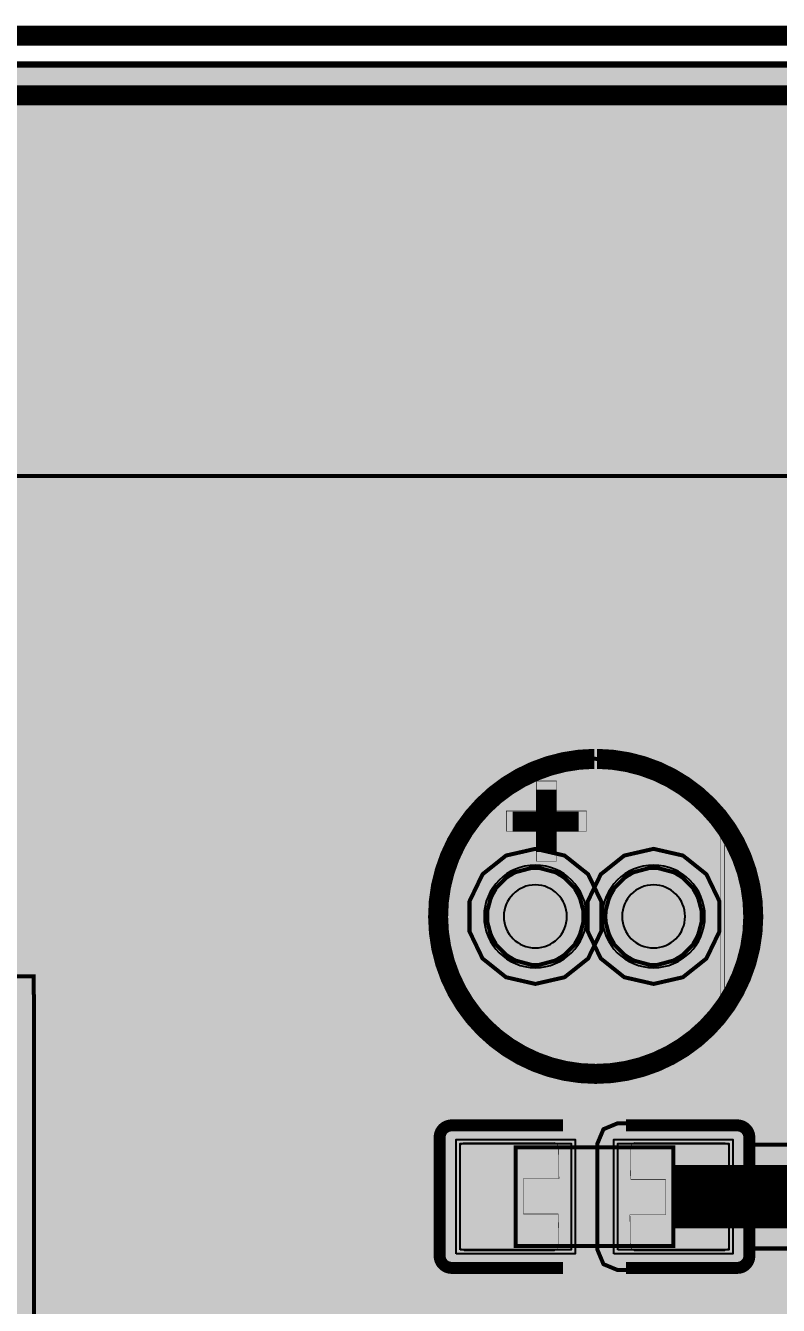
# Model space of a CAD drawing. Header units: millimetres. Extents: x -3.1 to 95.1, y -65.1 to 6.9.
# Drawn here: x 66.7 to 76.25, y -16.11 to 0.13 of the extents above; entities that cross this region are included whole.
import ezdxf

# ---------------------------------------------------------------- set-up
doc = ezdxf.new("R2010")
doc.units = ezdxf.units.MM
doc.header["$MEASUREMENT"] = 0
for name, color, linetype, true_color in [('Board-Outline-Layer', 7, 'Continuous', 0xff00ff), ('Bottom-Layer', 7, 'Continuous', 0x0000ff), ('Bottom-Paste-Mask-Layer', 7, 'Continuous', 0x800000), ('Bottom-Solder-Mask-Layer', 7, 'Continuous', 0xaa00ff), ('Component-Shape-Layer', 7, 'Continuous', 0x00cccc), ('Document-Layer', 7, 'Continuous', 0x6464ff), ('Hole-Layer', 7, 'Continuous', 0x222222), ('Inner2', 7, 'Continuous', 0x008000), ('Multi-Layer', 7, 'Continuous', 0xc0c0c0), ('Top-Layer', 7, 'Continuous', 0xff0000), ('Top-Paste-Mask-Layer', 7, 'Continuous', 0x808080), ('Top-Silkscreen-Layer', 7, 'Continuous', 0xffcc00), ('Top-Solder-Mask-Layer', 7, 'Continuous', 0x800080)]:
    doc.layers.add(name, color=color, linetype=linetype, true_color=true_color)

msp = doc.modelspace()

# ---------------------------------------------------------------- hatches: boundary and pattern name
at = {"layer": 'Bottom-Layer'}
for points in [[(0.836, -26.879), (0.838, -26.021), (1.032, -26.269), (1.332, -26.362), (2.132, -26.362), (2.395, -26.291), (2.589, -26.098), (2.659, -25.834), (2.589, -25.57), (2.395, -25.377), (2.132, -25.306), (1.332, -25.306), (1.032, -25.399), (0.839, -25.645), (0.888, -0.657), (1.11, -0.501), (1.353, -0.381), (93.599, -0.381), (94.615, -1.397), (94.488, -63.754), (93.726, -64.516), (1.27, -64.516), (0.762, -64.008), (0.775, -57.407), (6.35, -57.407), (6.353, -57.404), (6.353, -39.624), (6.35, -39.621), (0.811, -39.621), (0.818, -35.758), (0.922, -35.967), (1.104, -36.111), (1.332, -36.162), (2.132, -36.162), (2.395, -36.091), (2.589, -35.898), (2.659, -35.634), (2.589, -35.37), (2.395, -35.177), (2.132, -35.106), (1.332, -35.106), (1.105, -35.157), (0.922, -35.3), (0.819, -35.508), (0.821, -34.589), (1.959, -34.589), (2.14, -34.514), (2.215, -34.332), (2.215, -34.082), (2.26, -34.053), (2.301, -34.018), (3.243, -33.076), (3.517, -33.036), (3.739, -32.873), (3.857, -32.624), (3.844, -32.348), (3.703, -32.111), (3.466, -31.97), (3.19, -31.957), (2.941, -32.075), (2.778, -32.298), (2.738, -32.571), (2.199, -33.11), (2.105, -32.989), (1.959, -32.943), (0.824, -32.943), (0.825, -32.589), (1.959, -32.589), (2.14, -32.514), (2.215, -32.332), (2.215, -31.2), (2.14, -31.018), (1.959, -30.943), (0.828, -30.943), (0.829, -30.525), (1.959, -30.525), (2.095, -30.486), (2.189, -30.38), (3.246, -31.437), (3.286, -31.711), (3.449, -31.933), (3.698, -32.051), (3.974, -32.038), (4.211, -31.897), (4.352, -31.66), (4.365, -31.384), (4.247, -31.135), (4.025, -30.972), (3.751, -30.933), (2.268, -29.45), (2.243, -29.426), (2.215, -29.406), (2.215, -29.136), (2.14, -28.954), (1.959, -28.879), (0.832, -28.879), (0.833, -28.525), (1.959, -28.525), (2.14, -28.45), (2.215, -28.268), (2.215, -27.136), (2.14, -26.954), (1.959, -26.879)], [(73.164, -12.033), (73.535, -11.948), (73.834, -11.71), (73.999, -11.367), (73.999, -10.985), (73.834, -10.642), (73.535, -10.404), (73.164, -10.319), (72.792, -10.404), (72.494, -10.642), (72.329, -10.985), (72.329, -11.367), (72.494, -11.71), (72.792, -11.948)], [(74.664, -11.804), (74.978, -11.72), (75.208, -11.49), (75.292, -11.176), (75.208, -10.862), (74.978, -10.632), (74.664, -10.548), (74.35, -10.632), (74.12, -10.862), (74.036, -11.176), (74.12, -11.49), (74.35, -11.72)], [(72.564, -11.176, 1), (73.764, -11.176, 1)], [(74.064, -11.176, 1), (75.264, -11.176, 1)]]:
    msp.add_hatch(color=256, dxfattribs=at).paths.add_polyline_path(points)
at = {"layer": 'Bottom-Paste-Mask-Layer'}
for points in [[(72.564, -11.176, 1), (73.764, -11.176, 1)], [(74.064, -11.176, 1), (75.264, -11.176, 1)]]:
    msp.add_hatch(color=256, dxfattribs=at).paths.add_polyline_path(points)
at = {"layer": 'Bottom-Solder-Mask-Layer'}
for points in [[(72.513, -11.176, 1), (73.815, -11.176, 1)], [(74.013, -11.176, 1), (75.315, -11.176, 1)]]:
    msp.add_hatch(color=256, dxfattribs=at).paths.add_polyline_path(points)
at = {"layer": 'Document-Layer'}
for points in [[(73.177, -10.474), (73.177, -10.093), (73.177, -9.458), (73.431, -9.458), (73.431, -10.474)], [(73.177, -10.474), (73.177, -10.093), (73.177, -9.458), (73.431, -9.458), (73.431, -10.474)], [(72.796, -9.839), (73.177, -9.839), (73.812, -9.839), (73.812, -10.093), (72.796, -10.093)], [(72.796, -9.839), (73.177, -9.839), (73.812, -9.839), (73.812, -10.093), (72.796, -10.093)], [(75.565, -10.16), (75.847, -10.582), (75.946, -11.08), (75.946, -11.303), (75.946, -11.399), (75.847, -11.897), (75.565, -12.319)], [(75.565, -10.16), (75.847, -10.582), (75.946, -11.08), (75.946, -11.303), (75.946, -11.399), (75.847, -11.897), (75.565, -12.319)]]:
    msp.add_hatch(color=256, dxfattribs=at).paths.add_polyline_path(points)
at = {"layer": 'Hole-Layer'}
for points in [[(72.764, -11.176, 1), (73.564, -11.176, 1)], [(74.264, -11.176, 1), (75.064, -11.176, 1)]]:
    msp.add_hatch(color=256, dxfattribs=at).paths.add_polyline_path(points)
at = {"layer": 'Inner2'}
for points in [[(0.787, -39.621), (0.814, -25.941), (0.914, -26.158), (1.099, -26.308), (1.332, -26.362), (2.132, -26.362), (2.395, -26.291), (2.589, -26.098), (2.659, -25.834), (2.589, -25.57), (2.395, -25.377), (2.132, -25.306), (1.332, -25.306), (1.1, -25.36), (0.915, -25.51), (0.815, -25.726), (0.865, -0.677), (1.131, -0.488), (1.428, -0.353), (93.572, -0.353), (93.575, -0.354), (93.577, -0.355), (94.591, -1.369), (94.465, -63.726), (93.703, -64.488), (1.247, -64.488), (0.739, -63.98), (0.752, -57.407), (6.35, -57.407), (6.353, -57.404), (6.353, -39.624), (6.35, -39.621)], [(73.164, -12.033), (73.535, -11.948), (73.834, -11.71), (73.999, -11.367), (73.999, -10.985), (73.834, -10.642), (73.535, -10.404), (73.164, -10.319), (72.792, -10.404), (72.494, -10.642), (72.329, -10.985), (72.329, -11.367), (72.494, -11.71), (72.792, -11.948)], [(74.664, -11.804), (74.978, -11.72), (75.208, -11.49), (75.292, -11.176), (75.208, -10.862), (74.978, -10.632), (74.664, -10.548), (74.35, -10.632), (74.12, -10.862), (74.036, -11.176), (74.12, -11.49), (74.35, -11.72)]]:
    msp.add_hatch(color=256, dxfattribs=at).paths.add_polyline_path(points)
at = {"layer": 'Multi-Layer'}
for points in [[(72.564, -11.176, 1), (73.764, -11.176, 1)], [(72.564, -11.176, 1), (73.764, -11.176, 1)], [(72.564, -11.176, 1), (73.764, -11.176, 1)], [(74.064, -11.176, 1), (75.264, -11.176, 1)], [(74.064, -11.176, 1), (75.264, -11.176, 1)], [(74.064, -11.176, 1), (75.264, -11.176, 1)]]:
    msp.add_hatch(color=256, dxfattribs=at).paths.add_polyline_path(points)
at = {"layer": 'Top-Layer'}
for points in [[(15.685, -19.568), (14.478, -19.568), (14.478, -6.096), (14.986, -5.588), (43.778, -5.588), (43.588, -5.845), (43.541, -6.161), (43.649, -6.462), (43.886, -6.676), (44.196, -6.754), (44.538, -6.754), (44.538, -7.252), (44.613, -7.433), (44.794, -7.508), (46.394, -7.508), (46.576, -7.433), (46.651, -7.252), (46.651, -5.588), (49.544, -5.588), (49.569, -5.93), (49.734, -6.23), (50.008, -6.435), (50.343, -6.508), (50.678, -6.435), (50.952, -6.23), (51.117, -5.93), (51.141, -5.588), (57.545, -5.588), (57.57, -5.93), (57.735, -6.23), (58.009, -6.435), (58.344, -6.508), (58.679, -6.435), (58.953, -6.23), (59.118, -5.93), (59.142, -5.588), (60.138, -5.588), (60.138, -7.252), (60.213, -7.433), (60.394, -7.508), (61.994, -7.508), (62.176, -7.433), (62.251, -7.252), (62.251, -6.754), (62.738, -6.754), (63.048, -6.676), (63.285, -6.462), (63.393, -6.161), (63.346, -5.845), (63.156, -5.588), (89.662, -5.588), (89.662, -29.972), (89.408, -30.226), (67.056, -30.226), (66.864, -30.034), (71.96, -24.937), (72.825, -24.937), (73.006, -24.862), (73.081, -24.68), (73.081, -23.548), (73.006, -23.366), (72.825, -23.291), (71.448, -23.291), (71.266, -23.366), (71.191, -23.548), (71.191, -24.412), (66.805, -28.799), (66.805, -12.192), (66.804, -12.174), (66.802, -12.156), (66.802, -11.938), (66.584, -11.938), (66.566, -11.936), (66.548, -11.935), (55.763, -11.935), (52.902, -9.074), (52.753, -8.975), (52.578, -8.94), (50.88, -8.94), (50.592, -8.833), (50.29, -8.893), (50.063, -9.102), (49.98, -9.398), (50.063, -9.694), (50.29, -9.903), (50.592, -9.963), (50.88, -9.856), (52.389, -9.856), (53.564, -11.031), (53.456, -10.987), (53.34, -10.972), (49.61, -10.972), (49.321, -10.865), (49.019, -10.925), (48.793, -11.134), (48.71, -11.431), (48.794, -11.727), (49.02, -11.935), (40.64, -11.935), (40.622, -11.936), (40.604, -11.938), (40.132, -11.938), (40.383, -12.189), (40.383, -26.673), (40.135, -26.921), (29.98, -26.921), (29.966, -26.397), (29.859, -26.027), (29.583, -25.758), (29.21, -25.66), (23.173, -25.66), (17.553, -20.039), (17.5, -19.991), (17.444, -19.948), (19.109, -18.283), (27.705, -18.283), (27.785, -18.362), (27.785, -19.307), (27.86, -19.488), (28.041, -19.564), (30.506, -19.564), (30.687, -19.488), (30.763, -19.307), (30.763, -19.247), (31.566, -19.25), (31.566, -19.471), (31.642, -19.652), (31.823, -19.727), (33.233, -19.727), (33.414, -19.652), (33.49, -19.471), (33.49, -18.121), (33.414, -17.939), (33.233, -17.864), (31.823, -17.864), (31.642, -17.939), (31.566, -18.121), (31.566, -18.335), (30.763, -18.332), (30.763, -18.257), (30.687, -18.076), (30.506, -18.001), (29.561, -18.001), (28.554, -16.992), (28.309, -16.827), (28.019, -16.769), (18.796, -16.769), (18.507, -16.827), (18.261, -16.991)], [(74.664, -12.033), (75.036, -11.948), (75.334, -11.71), (75.499, -11.367), (75.499, -10.985), (75.334, -10.642), (75.036, -10.404), (74.664, -10.319), (74.292, -10.404), (73.994, -10.642), (73.829, -10.985), (73.829, -11.367), (73.994, -11.71), (74.292, -11.948)], [(73.164, -11.804), (73.478, -11.72), (73.708, -11.49), (73.792, -11.176), (73.708, -10.862), (73.478, -10.632), (73.164, -10.548), (72.85, -10.632), (72.62, -10.862), (72.536, -11.176), (72.62, -11.49), (72.85, -11.72)], [(72.564, -11.176, 1), (73.764, -11.176, 1)], [(74.064, -11.176, 1), (75.264, -11.176, 1)], [(76.708, -15.39), (77.037, -15.302), (77.278, -15.061), (77.366, -14.732), (77.278, -14.403), (77.037, -14.162), (76.708, -14.074), (75.876, -14.074), (75.876, -14.057), (75.8, -13.876), (75.619, -13.801), (74.209, -13.801), (74.028, -13.876), (73.952, -14.057), (73.952, -15.407), (74.028, -15.589), (74.209, -15.664), (75.619, -15.664), (75.8, -15.589), (75.876, -15.407), (75.876, -15.39)], [(72.209, -15.407), (72.209, -14.057), (73.619, -14.057), (73.619, -15.407)], [(74.209, -15.407), (74.209, -14.057), (75.619, -14.057), (75.619, -15.407)]]:
    msp.add_hatch(color=256, dxfattribs=at).paths.add_polyline_path(points)
at = {"layer": 'Top-Paste-Mask-Layer'}
for points in [[(72.564, -11.176, 1), (73.764, -11.176, 1)], [(74.064, -11.176, 1), (75.264, -11.176, 1)], [(72.209, -15.372), (72.209, -14.092), (72.259, -14.042), (73.409, -14.042), (73.459, -14.092), (73.464, -14.502), (73.014, -14.502), (73.014, -14.952), (73.454, -14.952), (73.459, -15.372), (73.409, -15.422), (72.259, -15.422)], [(72.209, -15.372), (72.209, -14.092), (72.259, -14.042), (73.409, -14.042), (73.459, -14.092), (73.464, -14.502), (73.014, -14.502), (73.014, -14.952), (73.454, -14.952), (73.459, -15.372), (73.409, -15.422), (72.259, -15.422)], [(75.619, -14.092), (75.619, -15.372), (75.569, -15.422), (74.419, -15.422), (74.369, -15.372), (74.364, -14.962), (74.814, -14.962), (74.814, -14.512), (74.374, -14.512), (74.369, -14.092), (74.419, -14.042), (75.569, -14.042)], [(75.619, -14.092), (75.619, -15.372), (75.569, -15.422), (74.419, -15.422), (74.369, -15.372), (74.364, -14.962), (74.814, -14.962), (74.814, -14.512), (74.374, -14.512), (74.369, -14.092), (74.419, -14.042), (75.569, -14.042)]]:
    msp.add_hatch(color=256, dxfattribs=at).paths.add_polyline_path(points)
at = {"layer": 'Top-Silkscreen-Layer'}
msp.add_hatch(color=256, dxfattribs=at).paths.add_polyline_path([(75.514, -12.376), (75.803, -11.939), (75.954, -11.438), (75.954, -10.914), (75.803, -10.413), (75.514, -9.976)])
msp.add_hatch(color=256, dxfattribs=at).paths.add_polyline_path([(75.514, -12.376), (75.803, -11.939), (75.954, -11.438), (75.954, -10.914), (75.803, -10.413), (75.514, -9.976)])
at = {"layer": 'Top-Solder-Mask-Layer'}
for points in [[(72.513, -11.176, 1), (73.815, -11.176, 1)], [(74.013, -11.176, 1), (75.315, -11.176, 1)], [(72.158, -15.458), (72.158, -14.006), (73.67, -14.006), (73.67, -15.458)], [(74.158, -15.458), (74.158, -14.006), (75.67, -14.006), (75.67, -15.458)]]:
    msp.add_hatch(color=256, dxfattribs=at).paths.add_polyline_path(points)

# ---------------------------------------------------------------- linework, layer by layer
at = {"layer": 'Board-Outline-Layer', "const_width": 0.254}
msp.add_lwpolyline([(2, 0), (93, 0)], dxfattribs=at)
at = {"layer": 'Bottom-Layer'}
for points, const_width in [([(0.889, -0.381), (0.762, -64.008), (1.27, -64.516), (93.726, -64.516), (94.488, -63.754), (94.615, -1.397), (93.599, -0.381)], 0.00508), ([(73.164, -12.033), (73.535, -11.948), (73.834, -11.71), (73.999, -11.367), (73.999, -10.985), (73.834, -10.642), (73.535, -10.404), (73.164, -10.319), (72.792, -10.404), (72.494, -10.642), (72.329, -10.985), (72.329, -11.367), (72.494, -11.71), (72.792, -11.948)], 0.0508), ([(74.664, -11.804), (74.978, -11.72), (75.208, -11.49), (75.292, -11.176), (75.208, -10.862), (74.978, -10.632), (74.664, -10.548), (74.35, -10.632), (74.12, -10.862), (74.036, -11.176), (74.12, -11.49), (74.35, -11.72)], 0.0508)]:
    msp.add_lwpolyline(points, close=True, dxfattribs=dict(at, const_width=const_width))
at = {"layer": 'Bottom-Layer', "const_width": 0.0508}
for points in [[(1.353, -0.381), (93.599, -0.381), (94.615, -1.397), (94.488, -63.754), (93.726, -64.516), (1.27, -64.516)], [(74.664, -10.579), (74.664, -10.548)], [(75.261, -11.176), (75.292, -11.176)], [(74.664, -11.773), (74.664, -11.804)]]:
    msp.add_lwpolyline(points, dxfattribs=at)
at = {"layer": 'Bottom-Layer'}
for points in [[(72.564, -11.176, 1), (73.764, -11.176), (73.764, -11.176, 1), (72.564, -11.176)], [(74.064, -11.176, 1), (75.264, -11.176), (75.264, -11.176, 1), (74.064, -11.176)]]:
    msp.add_lwpolyline(points, format="xyb", dxfattribs=at)
at = {"layer": 'Bottom-Paste-Mask-Layer'}
for points in [[(72.564, -11.176, 1), (73.764, -11.176), (73.764, -11.176, 1), (72.564, -11.176)], [(74.064, -11.176, 1), (75.264, -11.176), (75.264, -11.176, 1), (74.064, -11.176)]]:
    msp.add_lwpolyline(points, format="xyb", dxfattribs=at)
at = {"layer": 'Bottom-Solder-Mask-Layer'}
for points in [[(72.513, -11.176, 1), (73.815, -11.176, 1)], [(74.013, -11.176, 1), (75.315, -11.176, 1)]]:
    msp.add_lwpolyline(points, format="xyb", close=True, dxfattribs=at)
at = {"layer": 'Component-Shape-Layer', "const_width": 0.0508}
msp.add_lwpolyline([(75.914, -11.176, -0.414), (73.914, -13.176, -0.414), (71.914, -11.176, -0.414), (73.914, -9.176, -0.414)], format="xyb", close=True, dxfattribs=at)
msp.add_lwpolyline([(75.914, -11.176, -0.414), (73.914, -13.176, -0.414), (71.914, -11.176, -0.414), (73.914, -9.176, -0.414)], format="xyb", close=True, dxfattribs=at)
msp.add_lwpolyline([(72.914, -15.357), (72.914, -14.107), (74.914, -14.107), (74.914, -15.357)], close=True, dxfattribs=at)
msp.add_lwpolyline([(72.914, -15.357), (72.914, -14.107), (74.914, -14.107), (74.914, -15.357)], close=True, dxfattribs=at)
at = {"layer": 'Document-Layer', "const_width": 0.00508}
for points in [[(73.177, -10.474), (73.177, -10.093), (73.177, -9.458), (73.431, -9.458), (73.431, -10.474)], [(73.177, -10.474), (73.177, -10.093), (73.177, -9.458), (73.431, -9.458), (73.431, -10.474)], [(72.796, -9.839), (73.177, -9.839), (73.812, -9.839), (73.812, -10.093), (72.796, -10.093)], [(72.796, -9.839), (73.177, -9.839), (73.812, -9.839), (73.812, -10.093), (72.796, -10.093)], [(75.565, -10.16), (75.847, -10.582), (75.946, -11.08), (75.946, -11.303), (75.946, -11.399), (75.847, -11.897), (75.565, -12.319)], [(75.565, -10.16), (75.847, -10.582), (75.946, -11.08), (75.946, -11.303), (75.946, -11.399), (75.847, -11.897), (75.565, -12.319)]]:
    msp.add_lwpolyline(points, close=True, dxfattribs=at)
at = {"layer": 'Hole-Layer'}
for points in [[(72.764, -11.176, 1), (73.564, -11.176), (73.564, -11.176, 1), (72.764, -11.176)], [(74.264, -11.176, 1), (75.064, -11.176), (75.064, -11.176, 1), (74.264, -11.176)]]:
    msp.add_lwpolyline(points, format="xyb", dxfattribs=at)
at = {"layer": 'Inner2'}
for points, const_width in [([(0.866, -0.353), (0.739, -63.98), (1.247, -64.488), (93.703, -64.488), (94.465, -63.726), (94.591, -1.369), (93.575, -0.353)], 0.00508), ([(73.164, -12.033), (73.535, -11.948), (73.834, -11.71), (73.999, -11.367), (73.999, -10.985), (73.834, -10.642), (73.535, -10.404), (73.164, -10.319), (72.792, -10.404), (72.494, -10.642), (72.329, -10.985), (72.329, -11.367), (72.494, -11.71), (72.792, -11.948)], 0.0508), ([(74.664, -11.804), (74.978, -11.72), (75.208, -11.49), (75.292, -11.176), (75.208, -10.862), (74.978, -10.632), (74.664, -10.548), (74.35, -10.632), (74.12, -10.862), (74.036, -11.176), (74.12, -11.49), (74.35, -11.72)], 0.0508)]:
    msp.add_lwpolyline(points, close=True, dxfattribs=dict(at, const_width=const_width))
at = {"layer": 'Inner2', "const_width": 0.0508}
for points in [[(1.428, -0.353), (93.572, -0.353), (93.575, -0.354), (93.577, -0.355), (94.591, -1.369), (94.465, -63.726), (93.703, -64.488), (1.247, -64.488)], [(74.664, -10.579), (74.664, -10.548)], [(75.261, -11.176), (75.292, -11.176)], [(74.664, -11.773), (74.664, -11.804)]]:
    msp.add_lwpolyline(points, dxfattribs=at)
at = {"layer": 'Multi-Layer'}
for points in [[(72.564, -11.176, 1), (73.764, -11.176), (73.764, -11.176, 1), (72.564, -11.176)], [(72.564, -11.176, 1), (73.764, -11.176), (73.764, -11.176, 1), (72.564, -11.176)], [(72.564, -11.176, 1), (73.764, -11.176), (73.764, -11.176, 1), (72.564, -11.176)], [(74.064, -11.176, 1), (75.264, -11.176), (75.264, -11.176, 1), (74.064, -11.176)], [(74.064, -11.176, 1), (75.264, -11.176), (75.264, -11.176, 1), (74.064, -11.176)], [(74.064, -11.176, 1), (75.264, -11.176), (75.264, -11.176, 1), (74.064, -11.176)]]:
    msp.add_lwpolyline(points, format="xyb", dxfattribs=at)
at = {"layer": 'Top-Layer'}
for points, const_width in [([(89.662, -29.972), (89.408, -30.226), (67.056, -30.226), (66.802, -29.972), (66.802, -29.464), (66.802, -11.938), (40.132, -11.938), (40.386, -12.192), (40.386, -26.67), (40.132, -26.924), (39.878, -26.924), (14.732, -26.924), (14.478, -26.67), (14.478, -6.096), (14.986, -5.588), (89.662, -5.588)], 0.00508), ([(74.664, -12.033), (75.036, -11.948), (75.334, -11.71), (75.499, -11.367), (75.499, -10.985), (75.334, -10.642), (75.036, -10.404), (74.664, -10.319), (74.292, -10.404), (73.994, -10.642), (73.829, -10.985), (73.829, -11.367), (73.994, -11.71), (74.292, -11.948)], 0.0508), ([(73.164, -11.804), (73.478, -11.72), (73.708, -11.49), (73.792, -11.176), (73.708, -10.862), (73.478, -10.632), (73.164, -10.548), (72.85, -10.632), (72.62, -10.862), (72.536, -11.176), (72.62, -11.49), (72.85, -11.72)], 0.0508), ([(76.708, -15.39), (77.037, -15.302), (77.278, -15.061), (77.366, -14.732), (77.278, -14.403), (77.037, -14.162), (76.708, -14.074), (75.876, -14.074), (75.876, -14.057), (75.8, -13.876), (75.619, -13.801), (74.209, -13.801), (74.028, -13.876), (73.952, -14.057), (73.952, -15.407), (74.028, -15.589), (74.209, -15.664), (75.619, -15.664), (75.8, -15.589), (75.876, -15.407), (75.876, -15.39)], 0.0508)]:
    msp.add_lwpolyline(points, close=True, dxfattribs=dict(at, const_width=const_width))
for points, const_width in [([(63.156, -5.588), (89.662, -5.588), (89.662, -29.972), (89.408, -30.226), (67.056, -30.226), (66.864, -30.034), (71.96, -24.937), (72.825, -24.937), (73.006, -24.862), (73.081, -24.68), (73.081, -23.548), (73.006, -23.366), (72.825, -23.291), (71.448, -23.291), (71.266, -23.366), (71.191, -23.548), (71.191, -24.412), (66.805, -28.799), (66.805, -12.192), (66.804, -12.174), (66.802, -12.156), (66.802, -11.938), (66.584, -11.938)], 0.0508), ([(73.164, -10.579), (73.164, -10.548)], 0.0508), ([(72.566, -11.176), (72.536, -11.176)], 0.0508), ([(73.164, -11.773), (73.164, -11.804)], 0.0508), ([(74.914, -14.732), (76.708, -14.732)], 0.803)]:
    msp.add_lwpolyline(points, dxfattribs=dict(at, const_width=const_width))
for points in [[(72.564, -11.176, 1), (73.764, -11.176), (73.764, -11.176, 1), (72.564, -11.176)], [(74.064, -11.176, 1), (75.264, -11.176), (75.264, -11.176, 1), (74.064, -11.176)]]:
    msp.add_lwpolyline(points, format="xyb", dxfattribs=at)
for points in [[(72.209, -15.407), (72.209, -14.057), (73.619, -14.057), (73.619, -15.407)], [(74.209, -15.407), (74.209, -14.057), (75.619, -14.057), (75.619, -15.407)]]:
    msp.add_lwpolyline(points, close=True, dxfattribs=at)
at = {"layer": 'Top-Paste-Mask-Layer'}
for points in [[(72.564, -11.176, 1), (73.764, -11.176), (73.764, -11.176, 1), (72.564, -11.176)], [(74.064, -11.176, 1), (75.264, -11.176), (75.264, -11.176, 1), (74.064, -11.176)]]:
    msp.add_lwpolyline(points, format="xyb", dxfattribs=at)
at = {"layer": 'Top-Paste-Mask-Layer', "const_width": 0.00508}
for points in [[(72.209, -15.372), (72.209, -14.092), (72.259, -14.042), (73.409, -14.042), (73.459, -14.092), (73.464, -14.502), (73.014, -14.502), (73.014, -14.952), (73.454, -14.952), (73.459, -15.372), (73.409, -15.422), (72.259, -15.422)], [(72.209, -15.372), (72.209, -14.092), (72.259, -14.042), (73.409, -14.042), (73.459, -14.092), (73.464, -14.502), (73.014, -14.502), (73.014, -14.952), (73.454, -14.952), (73.459, -15.372), (73.409, -15.422), (72.259, -15.422)], [(75.619, -14.092), (75.619, -15.372), (75.569, -15.422), (74.419, -15.422), (74.369, -15.372), (74.364, -14.962), (74.814, -14.962), (74.814, -14.512), (74.374, -14.512), (74.369, -14.092), (74.419, -14.042), (75.569, -14.042)], [(75.619, -14.092), (75.619, -15.372), (75.569, -15.422), (74.419, -15.422), (74.369, -15.372), (74.364, -14.962), (74.814, -14.962), (74.814, -14.512), (74.374, -14.512), (74.369, -14.092), (74.419, -14.042), (75.569, -14.042)]]:
    msp.add_lwpolyline(points, close=True, dxfattribs=at)
at = {"layer": 'Top-Silkscreen-Layer'}
for points, const_width in [([(14.005, -0.756), (94.005, -0.756), (94.005, -36.756), (14.005, -36.756)], 0.254), ([(14.005, -0.756), (94.005, -0.756), (94.005, -36.756), (14.005, -36.756)], 0.254), ([(75.514, -12.376), (75.803, -11.939), (75.954, -11.438), (75.954, -10.914), (75.803, -10.413), (75.514, -9.976)], 0.00508), ([(75.514, -12.376), (75.803, -11.939), (75.954, -11.438), (75.954, -10.914), (75.803, -10.413), (75.514, -9.976)], 0.00508)]:
    msp.add_lwpolyline(points, close=True, dxfattribs=dict(at, const_width=const_width))
for points, const_width in [([(73.913, -9.177, 242.264), (73.946, -9.177)], 0.254), ([(73.913, -9.177, 242.264), (73.946, -9.177)], 0.254), ([(71.95, -13.981, -0.414), (72.103, -13.828)], 0.152), ([(71.95, -13.981, -0.414), (72.103, -13.828)], 0.152), ([(75.878, -13.981, 0.414), (75.725, -13.828)], 0.152), ([(75.878, -13.981, 0.414), (75.725, -13.828)], 0.152), ([(72.103, -15.636, -0.414), (71.95, -15.483)], 0.152), ([(72.103, -15.636, -0.414), (71.95, -15.483)], 0.152), ([(75.725, -15.636, 0.414), (75.878, -15.483)], 0.152), ([(75.725, -15.636, 0.414), (75.878, -15.483)], 0.152)]:
    msp.add_lwpolyline(points, format="xyb", dxfattribs=dict(at, const_width=const_width))
for points, const_width in [([(73.308, -10.357), (73.308, -9.57)], 0.254), ([(73.308, -10.357), (73.308, -9.57)], 0.254), ([(73.714, -9.976), (72.876, -9.976)], 0.254), ([(73.714, -9.976), (72.876, -9.976)], 0.254), ([(72.103, -13.828), (73.513, -13.828)], 0.152), ([(72.103, -13.828), (73.513, -13.828)], 0.152), ([(75.725, -13.828), (74.315, -13.828)], 0.152), ([(75.725, -13.828), (74.315, -13.828)], 0.152), ([(71.95, -15.483), (71.95, -13.981)], 0.152), ([(71.95, -15.483), (71.95, -13.981)], 0.152), ([(75.878, -15.483), (75.878, -13.981)], 0.152), ([(75.878, -15.483), (75.878, -13.981)], 0.152), ([(73.513, -15.636), (72.103, -15.636)], 0.152), ([(73.513, -15.636), (72.103, -15.636)], 0.152), ([(74.315, -15.636), (75.725, -15.636)], 0.152), ([(74.315, -15.636), (75.725, -15.636)], 0.152)]:
    msp.add_lwpolyline(points, dxfattribs=dict(at, const_width=const_width))
at = {"layer": 'Top-Solder-Mask-Layer'}
for points in [[(72.513, -11.176, 1), (73.815, -11.176, 1)], [(74.013, -11.176, 1), (75.315, -11.176, 1)]]:
    msp.add_lwpolyline(points, format="xyb", close=True, dxfattribs=at)
for points in [[(72.158, -15.458), (72.158, -14.006), (73.67, -14.006), (73.67, -15.458)], [(74.158, -15.458), (74.158, -14.006), (75.67, -14.006), (75.67, -15.458)]]:
    msp.add_lwpolyline(points, close=True, dxfattribs=at)

doc.saveas('drawing.dxf')
